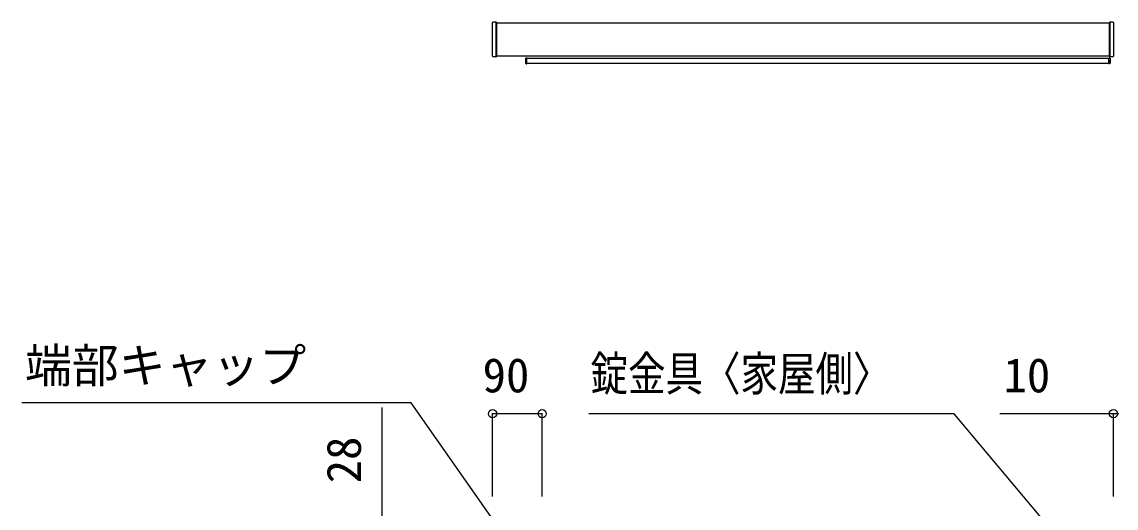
# Model space of a CAD drawing. Units: millimetres, scale not verified. Extents: x -4375 to 4375, y -6502 to 6475.
# Drawn here: x -2780 to -795, y 1627 to 2509 of the extents above; entities that cross this region are included whole.
import ezdxf
from ezdxf.enums import TextEntityAlignment as Align

# ---------------------------------------------------------------- set-up
doc = ezdxf.new("R2010")
doc.units = ezdxf.units.MM
doc.header["$LTSCALE"] = 30
for name, color, linetype in [('0-2_YKK_13', 4, 'Continuous'), ('0-3_YKK_A1', 4, 'Continuous'), ('0-4_YKK_D', 6, 'Continuous')]:
    doc.layers.add(name, color=color, linetype=linetype)
doc.styles.add('ＭＳ ゴシック', font='')
doc.styles.get('ＭＳ ゴシック').set_extended_font_data('MS Gothic')

msp = doc.modelspace()

# ---------------------------------------------------------------- linework, layer by layer
at = {"layer": '0-2_YKK_13'}
for p, q in [((-1926, 2446.71), (-1926, 2507.69)), ((-1920, 2509), (-1920, 2509)), ((-1920, 2508.06), (-1920, 2446.34)), ((-1919, 2508), (-1919, 2446.4)), ((-807, 2446.4), (-807, 2508)), ((-806, 2509), (-806, 2509)), ((-806, 2446.34), (-806, 2508.06)), ((-800, 2507.69), (-800, 2446.71)), ((-1920, 2445.4), (-1920, 2445.4)), ((-1866, 2442.44), (-1866, 2433.96)), ((-1864, 2443.5), (-1865.06, 2443.43)), ((-1864, 2442.5), (-1864, 2443.5)), ((-1864, 2439.7), (-1864, 2442.5)), ((-808, 2443.5), (-806.94, 2443.43)), ((-808, 2442.5), (-808, 2443.5)), ((-808, 2439.7), (-808, 2442.5)), ((-806, 2445.4), (-806, 2445.4)), ((-806, 2442.44), (-806, 2433.96)), ((-1864.6, 2439.06), (-1864.6, 2434.74)), ((-1864, 2439.7), (-1864.49, 2439.29)), ((-1864.49, 2434.51), (-1864, 2434.1)), ((-1864, 2439.47), (-1864, 2439.7)), ((-1864, 2433.9), (-1864, 2434.1)), ((-808, 2439.7), (-807.51, 2439.29)), ((-808, 2439.47), (-808, 2439.7)), ((-807.51, 2434.51), (-808, 2434.1)), ((-808, 2433.9), (-808, 2434.1)), ((-807.4, 2439.06), (-807.4, 2434.74))]:
    msp.add_line(p, q, dxfattribs=at)
for points in [[(-1925.06, 2508.69), (-1922.95, 2508.82), (-1920, 2509)], [(-1920, 2508.06), (-1920.01, 2508.36), (-1920.01, 2508.62), (-1920.01, 2508.82), (-1920.01, 2508.95), (-1920, 2509)], [(-806, 2509), (-803.06, 2508.82), (-800.94, 2508.69)], [(-806, 2509), (-806, 2508.95), (-805.99, 2508.82), (-805.99, 2508.62), (-806, 2508.36), (-806, 2508.06)], [(-1920, 2445.4), (-1922.95, 2445.58), (-1925.06, 2445.71)], [(-1920, 2445.4), (-1920.01, 2445.44), (-1920.01, 2445.58), (-1920.01, 2445.78), (-1920.01, 2446.04), (-1920, 2446.34)], [(-806, 2446.34), (-806, 2446.04), (-805.99, 2445.78), (-805.99, 2445.58), (-806, 2445.45), (-806, 2445.4)], [(-800.94, 2445.71), (-803.06, 2445.58), (-806, 2445.4)], [(-1865.06, 2432.96), (-1864, 2432.9), (-1864, 2433.9)], [(-1864, 2434.1), (-1864, 2434.33), (-1864, 2439.47)], [(-808, 2434.1), (-808, 2434.33), (-808, 2439.47)], [(-806.94, 2432.96), (-808, 2432.9), (-808, 2433.9)]]:
    msp.add_lwpolyline(points, dxfattribs=at)
for points in [[(-1920, 2508.06), (-1920, 2508.06), (-1920, 2508.06), (-1920, 2508.06), (-1920, 2508.06), (-1920, 2508.06), (-1920, 2508.06), (-1920, 2508.06)], [(-806, 2508.06), (-806, 2508.06), (-806, 2508.06), (-806, 2508.06), (-806, 2508.06), (-806, 2508.06), (-806, 2508.06), (-806, 2508.06)], [(-1920, 2446.34), (-1920, 2446.34), (-1920, 2446.34), (-1920, 2446.34), (-1920, 2446.34), (-1920, 2446.34), (-1920, 2446.34), (-1920, 2446.34)], [(-806, 2446.34), (-806, 2446.34), (-806, 2446.34), (-806, 2446.34), (-806, 2446.34), (-806, 2446.34), (-806, 2446.34), (-806, 2446.34)]]:
    msp.add_lwpolyline(points, close=True, dxfattribs=at)
for centre, radius, start, end in [((-1925, 2507.69), 1, 93.50004, 180.00004), ((-1920, 2508), 1, 0.00004, 90.00004), ((-806, 2508), 1, 90, 180), ((-801, 2507.69), 1, 0, 86.5), ((-1925, 2446.71), 1, 180.00004, 266.50004), ((-1920, 2446.4), 1, 270.00004, 0.00004), ((-1865, 2442.44), 1, 93.50002, 180.00002), ((-806, 2446.4), 1, 180, 270), ((-807, 2442.44), 1, 359.99932, 86.49932), ((-801, 2446.71), 1, 273.5, 0), ((-1865, 2433.96), 1, 180.00002, 266.50002), ((-1864.3, 2439.06), 0.3, 129.80559, 180.00002), ((-1864.3, 2434.74), 0.3, 180.00002, 230.19445), ((-807.7, 2439.06), 0.3, 359.99932, 50.19375), ((-807.7, 2434.74), 0.3, 309.80489, 359.99932), ((-807, 2433.96), 1, 273.49932, 359.99932)]:
    msp.add_arc(centre, radius, start, end, dxfattribs=at)
at = {"layer": '0-3_YKK_A1'}
for p, q in [((-1919, 2507.2), (-807, 2507.2)), ((-1919, 2447.2), (-807, 2447.2)), ((-1864, 2443.21), (-808, 2443.2)), ((-808, 2433.2), (-1864, 2433.2))]:
    msp.add_line(p, q, dxfattribs=at)
at = {"layer": '0-4_YKK_D'}
for p, q in [((-2126, 1598.2), (-2126, 1809.76)), ((-1926, 1648.2), (-1926, 1799.2)), ((-1836, 1798.2), (-1926, 1798.2)), ((-1836, 1648.2), (-1836, 1799.2)), ((-800, 1798.2), (-1006.25, 1798.2)), ((-800, 1648.2), (-800, 1799.2)), ((-790, 1798.2), (-800, 1798.2))]:
    msp.add_line(p, q, dxfattribs=at)
for points in [[(-1920.76, 1599.95), (-2073.59, 1818.2), (-2779.57, 1818.2)], [(-787, 1438.2), (-1089.08, 1798.2), (-1751.57, 1798.2)]]:
    msp.add_lwpolyline(points, dxfattribs=at)
for centre in [(-1926, 1798.2), (-1836, 1798.2), (-800, 1798.2)]:
    msp.add_circle(centre, 7.5, dxfattribs=at)

# ---------------------------------------------------------------- texts
at = {"layer": '0-4_YKK_D', "style": 'ＭＳ ゴシック'}
for s, p in [('端部キャップ', (-2773.99, 1835.77)), ('90', (-1944.03, 1818.2)), ('10', (-999.29, 1818.2))]:
    msp.add_text(s, height=62.32, dxfattribs=at).set_placement(p, align=Align.BOTTOM_LEFT)
at = {"layer": '0-4_YKK_D', "style": 'ＭＳ ゴシック', "width": 0.8}
msp.add_text('錠金具〈家屋側〉', height=62.32, dxfattribs=at).set_placement((-1748.25, 1820.99), align=Align.BOTTOM_LEFT)
at = {"layer": '0-4_YKK_D', "style": 'ＭＳ ゴシック'}
msp.add_text('28', height=62.32, rotation=90, dxfattribs=at).set_placement((-2146, 1671.92), align=Align.BOTTOM_LEFT)

doc.saveas('drawing.dxf')
